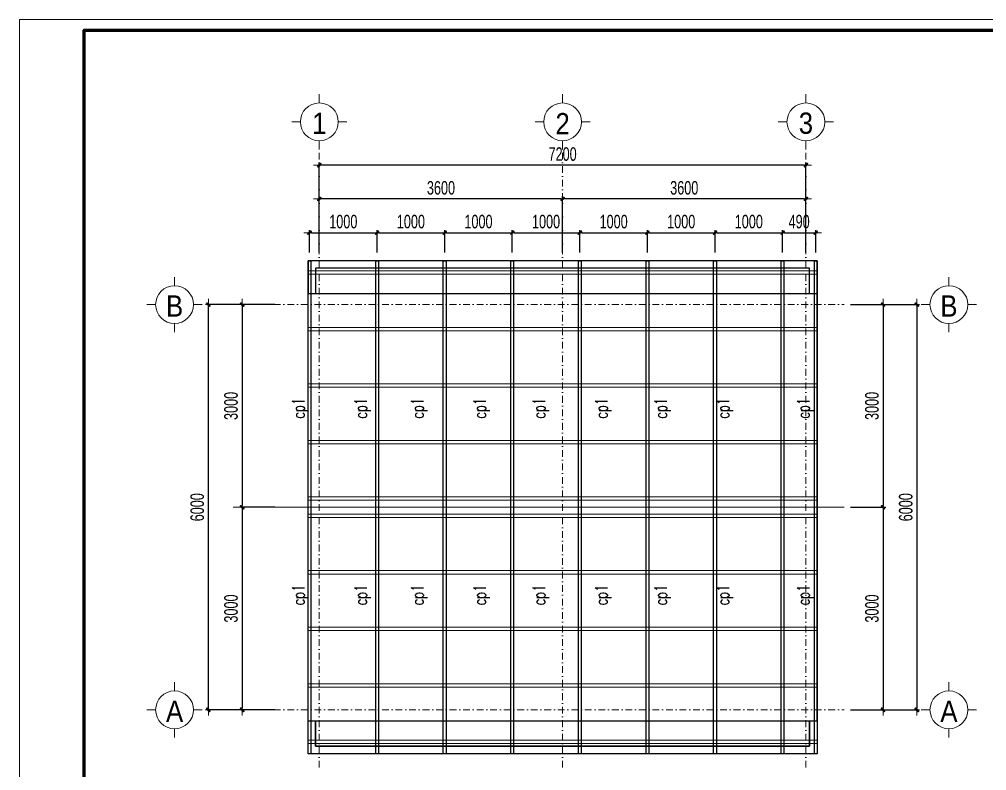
# Model space of a CAD drawing. Header units: millimetres. Extents: x -211129 to 461116, y -574633 to 115.
# Drawn here: x 204916 to 219230, y -542816 to -531691 of the extents above; entities that cross this region are included whole.
import ezdxf
from ezdxf.enums import TextEntityAlignment as Align

# ---------------------------------------------------------------- set-up
doc = ezdxf.new("R2010")
doc.units = ezdxf.units.MM
doc.header["$MEASUREMENT"] = 0
doc.header["$PDMODE"] = 32
doc.linetypes.add('DASHDOT', pattern=[1, 0.5, -0.25, 0, -0.25])
doc.layers.get('Defpoints').update_dxf_attribs({"color": 1})
for name, color, linetype, lineweight in [('Khungten_LCDI', 7, 'Continuous', 5), ('LC Dim', 8, 'Continuous', 18), ('LC ISO', 153, 'Continuous', 13), ('LC Net dam 1', 30, 'Continuous', 30), ('LC Net manh', 133, 'Continuous', 5), ('LC Net thay', 63, 'Continuous', 25), ('LC Net truc', 79, 'DASHDOT', 13), ('LC Text1', 3, 'Continuous', 20), ('LC Text2', 7, 'Continuous', 25)]:
    doc.layers.add(name, color=color, linetype=linetype, lineweight=lineweight)
doc.styles.add('HOATBIF', font='hoatbif.shx', dxfattribs={"width": 0.7})
doc.styles.add('Khungten', font='VHAVAN.TTF', dxfattribs={"width": 0.9, "height": 5000})
doc.styles.add('LC 1', font='VHAVANB.TTF')
doc.styles.add('LC 3', font='vnsimli.shx', dxfattribs={"width": 0.75})
doc.styles.add('Title', font='VHBLACK.TTF', dxfattribs={"width": 0.8})
doc.dimstyles.new('DIM CHUAN', dxfattribs={"dimscale": 60, "dimtxt": 2.5, "dimasz": 0.35, "dimexe": 0.5, "dimexo": 0, "dimgap": 0.8, "dimtad": 1, "dimdec": 0, "dimzin": 0, "dimdsep": 46, "dimtxsty": 'HOATBIF', "dimblk1": 'DOT', "dimblk2": 'DOT', "dimsah": 1, "dimcen": -1, "dimdle": 1, "dimclrd": 256, "dimclre": 256, "dimclrt": 4, "dimadec": 3, "dimazin": 2, "dimtfac": 0.333333, "dimtdec": 0, "dimtix": 1, "dimtmove": 2, "dimatfit": 3, "dimldrblk": 'DOT', "dimfxl": 1, "dimtvp": 0.833333, "dimtolj": 1, "dimtzin": 0, "dimarcsym": 0})

# ---------------------------------------------------------------- blocks, each defined once
blk = doc.blocks.new('lcdi fix')
at = {"layer": 'Defpoints', "lineweight": 0}
blk.add_lwpolyline([(-1200, -14850), (-1200, 14850), (40800, 14850), (40800, -14850)], close=True, dxfattribs=at)
at = {"layer": 'Khungten_LCDI', "color": 5, "lineweight": 60}
blk.add_lwpolyline([(0, -14650), (0, 14650), (40600, 14650), (40600, -14650)], close=True, dxfattribs=at)
at = {"color": 7, "style": 'Khungten', "width": 0.8}
for tag, p in [('REVISION', (39499, -10746)), ('NGAYHT', (39546, -11609))]:
    blk.add_attdef(tag, text='', height=200, dxfattribs=at).set_placement(p, align=Align.CENTER)
at = {"layer": 'LC Text1', "color": 3, "style": 'LC 1', "width": 1.834006}
for tag, p, p2 in [('TENBANVE1', (36913, -8886), (40339, -8886)), ('TENBANVE2', (36913, -9562), (40339, -9562))]:
    blk.add_attdef(tag, text='', height=250, dxfattribs=at).set_placement(p, p2, align=Align.FIT)
at = {"layer": 'LC Text1', "style": 'Title', "width": 0.7}
blk.add_attdef('SOBANVE', text='', height=250, dxfattribs=at).set_placement((39562, -13896), align=Align.CENTER)
blk = doc.blocks.new('DOT')
at = {"layer": 'LC Dim'}
blk.add_line((-3, 0), (3, 0), dxfattribs=at)
at = {"layer": 'LC Dim', "color": 4}
blk.add_line((-1, -1), (1, 1), dxfattribs=at)
blk.add_lwpolyline([(0.5, 1), (-1, -0.5), (-0.5, -1), (1, 0.5)], close=True, dxfattribs=at)
blk = doc.blocks.new('*D953')
at = {"layer": 'Defpoints', "color": 0, "ltscale": 250, "transparency": 16777216}
for p in [(212955, -534351), (212955, -535145), (216555, -535145)]:
    blk.add_point(p, dxfattribs=at)
at = {"layer": 'LC Dim', "lineweight": -2, "ltscale": 250, "transparency": 16777216}
for p, q in [((212955, -535145), (212955, -534311)), ((216555, -535145), (216555, -534311)), ((216527, -534351), (212983, -534351))]:
    blk.add_line(p, q, dxfattribs=at)
at = {"layer": 'LC Dim', "lineweight": -2, "ltscale": 250, "transparency": 16777216, "xscale": 28, "yscale": 28, "zscale": 28, "rotation": 180}
blk.add_blockref('DOT', (212955, -534351), dxfattribs=at)
at = {"layer": 'LC Dim', "lineweight": -2, "ltscale": 250, "transparency": 16777216, "xscale": 28, "yscale": 28, "zscale": 28}
blk.add_blockref('DOT', (216555, -534351), dxfattribs=at)
at = {"layer": 'LC Dim', "color": 4, "ltscale": 250, "transparency": 16777216, "insert": (214755, -534187), "char_height": 200, "attachment_point": 5, "style": 'HOATBIF'}
blk.add_mtext('\\A1;3600', dxfattribs=at)
blk = doc.blocks.new('_Dot')
at = {"color": 0, "linetype": 'ByBlock', "lineweight": -2}
blk.add_line((-0.5, 0), (-1, 0), dxfattribs=at)
at = {"color": 0, "linetype": 'ByBlock', "const_width": 0.5}
blk.add_lwpolyline([(-0.25, 0, 1), (0.25, 0, 1)], format="xyb", close=True, dxfattribs=at)
blk = doc.blocks.new('*D954')
at = {"layer": 'Defpoints', "color": 0, "ltscale": 2, "transparency": 16777216}
for p in [(209355, -534351), (209355, -535145), (212955, -535145)]:
    blk.add_point(p, dxfattribs=at)
at = {"layer": 'LC Dim', "lineweight": -2, "ltscale": 2, "transparency": 16777216}
for p, q in [((209355, -535145), (209355, -534311)), ((212955, -535145), (212955, -534311)), ((212927, -534351), (209383, -534351))]:
    blk.add_line(p, q, dxfattribs=at)
at = {"layer": 'LC Dim', "lineweight": -2, "ltscale": 2, "transparency": 16777216, "xscale": 28, "yscale": 28, "zscale": 28, "rotation": 180}
blk.add_blockref('DOT', (209355, -534351), dxfattribs=at)
at = {"layer": 'LC Dim', "lineweight": -2, "ltscale": 2, "transparency": 16777216, "xscale": 28, "yscale": 28, "zscale": 28}
blk.add_blockref('DOT', (212955, -534351), dxfattribs=at)
at = {"layer": 'LC Dim', "color": 4, "ltscale": 2, "transparency": 16777216, "insert": (211155, -534187), "char_height": 200, "attachment_point": 5, "style": 'HOATBIF'}
blk.add_mtext('\\A1;3600', dxfattribs=at)
blk = doc.blocks.new('*D955')
at = {"layer": 'Defpoints', "color": 0, "ltscale": 2, "transparency": 16777216}
for p in [(209355, -533851), (209355, -535145), (216555, -535145)]:
    blk.add_point(p, dxfattribs=at)
at = {"layer": 'LC Dim', "lineweight": -2, "ltscale": 2, "transparency": 16777216}
for p, q in [((209355, -535145), (209355, -533811)), ((216527, -533851), (209383, -533851)), ((216555, -535145), (216555, -533811))]:
    blk.add_line(p, q, dxfattribs=at)
at = {"layer": 'LC Dim', "lineweight": -2, "ltscale": 2, "transparency": 16777216, "xscale": 28, "yscale": 28, "zscale": 28, "rotation": 180}
blk.add_blockref('DOT', (209355, -533851), dxfattribs=at)
at = {"layer": 'LC Dim', "lineweight": -2, "ltscale": 2, "transparency": 16777216, "xscale": 28, "yscale": 28, "zscale": 28}
blk.add_blockref('DOT', (216555, -533851), dxfattribs=at)
at = {"layer": 'LC Dim', "color": 4, "ltscale": 2, "transparency": 16777216, "insert": (212955, -533687), "char_height": 200, "attachment_point": 5, "style": 'HOATBIF'}
blk.add_mtext('\\A1;7200', dxfattribs=at)
blk = doc.blocks.new('*D956')
at = {"layer": 'Defpoints', "color": 0, "ltscale": 2, "transparency": 16777216}
for p in [(217215, -535915), (217215, -541915), (218197, -541915)]:
    blk.add_point(p, dxfattribs=at)
at = {"layer": 'LC Dim', "lineweight": -2, "ltscale": 2, "transparency": 16777216}
for p, q in [((217215, -535915), (218237, -535915)), ((218197, -535943), (218197, -541887)), ((217215, -541915), (218237, -541915))]:
    blk.add_line(p, q, dxfattribs=at)
at = {"layer": 'LC Dim', "lineweight": -2, "ltscale": 2, "transparency": 16777216, "xscale": 28, "yscale": 28, "zscale": 28}
for p, rotation in [((218197, -535915), 90), ((218197, -541915), 270)]:
    blk.add_blockref('DOT', p, dxfattribs=dict(at, rotation=rotation))
at = {"layer": 'LC Dim', "color": 4, "ltscale": 2, "transparency": 16777216, "insert": (218033, -538915), "char_height": 200, "attachment_point": 5, "rotation": 90, "style": 'HOATBIF'}
blk.add_mtext('\\A1;6000', dxfattribs=at)
blk = doc.blocks.new('*D957')
at = {"layer": 'Defpoints', "color": 0, "ltscale": 2, "transparency": 16777216}
for p in [(207713, -535915), (208695, -535915), (208695, -541915)]:
    blk.add_point(p, dxfattribs=at)
at = {"layer": 'LC Dim', "lineweight": -2, "ltscale": 2, "transparency": 16777216}
for p, q in [((208695, -535915), (207673, -535915)), ((207713, -541887), (207713, -535943)), ((208695, -541915), (207673, -541915))]:
    blk.add_line(p, q, dxfattribs=at)
at = {"layer": 'LC Dim', "lineweight": -2, "ltscale": 2, "transparency": 16777216, "xscale": 28, "yscale": 28, "zscale": 28}
for p, rotation in [((207713, -535915), 90), ((207713, -541915), 270)]:
    blk.add_blockref('DOT', p, dxfattribs=dict(at, rotation=rotation))
at = {"layer": 'LC Dim', "color": 4, "ltscale": 2, "transparency": 16777216, "insert": (207549, -538915), "char_height": 200, "attachment_point": 5, "rotation": 90, "style": 'HOATBIF'}
blk.add_mtext('\\A1;6000', dxfattribs=at)
blk = doc.blocks.new('TTRUC')
at = {"layer": 'LC ISO'}
for p, q in [((0, 6.95), (0, 10.13)), ((-6.95, 0), (-10.13, 0)), ((6.95, 0), (10.13, 0)), ((0, -6.95), (0, -10.13))]:
    blk.add_line(p, q, dxfattribs=at)
at = {"layer": 'LC Net manh'}
blk.add_circle((0, 0), 6.95, dxfattribs=at)
blk = doc.blocks.new('*D958')
at = {"layer": 'Defpoints', "color": 0, "ltscale": 2, "transparency": 16777216}
for p in [(208695, -535915), (208213, -538915), (208695, -538915)]:
    blk.add_point(p, dxfattribs=at)
at = {"layer": 'LC Dim', "lineweight": -2, "ltscale": 2, "transparency": 16777216}
for p, q in [((208695, -535915), (208173, -535915)), ((208213, -535943), (208213, -538887)), ((208695, -538915), (208173, -538915))]:
    blk.add_line(p, q, dxfattribs=at)
at = {"layer": 'LC Dim', "lineweight": -2, "ltscale": 2, "transparency": 16777216, "xscale": 28, "yscale": 28, "zscale": 28}
for p, rotation in [((208213, -535915), 90), ((208213, -538915), 270)]:
    blk.add_blockref('DOT', p, dxfattribs=dict(at, rotation=rotation))
at = {"layer": 'LC Dim', "color": 4, "ltscale": 2, "transparency": 16777216, "insert": (208049, -537415), "char_height": 200, "attachment_point": 5, "rotation": 90, "style": 'HOATBIF'}
blk.add_mtext('\\A1;3000', dxfattribs=at)
blk = doc.blocks.new('*D959')
at = {"layer": 'Defpoints', "color": 0, "ltscale": 2, "transparency": 16777216}
for p in [(208695, -538915), (208213, -541915), (208696, -541915)]:
    blk.add_point(p, dxfattribs=at)
at = {"layer": 'LC Dim', "lineweight": -2, "ltscale": 2, "transparency": 16777216}
for p, q in [((208695, -538915), (208173, -538915)), ((208213, -538943), (208213, -541887)), ((208696, -541915), (208173, -541915))]:
    blk.add_line(p, q, dxfattribs=at)
at = {"layer": 'LC Dim', "lineweight": -2, "ltscale": 2, "transparency": 16777216, "xscale": 28, "yscale": 28, "zscale": 28}
for p, rotation in [((208213, -538915), 90), ((208213, -541915), 270)]:
    blk.add_blockref('DOT', p, dxfattribs=dict(at, rotation=rotation))
at = {"layer": 'LC Dim', "color": 4, "ltscale": 2, "transparency": 16777216, "insert": (208049, -540415), "char_height": 200, "attachment_point": 5, "rotation": 90, "style": 'HOATBIF'}
blk.add_mtext('\\A1;3000', dxfattribs=at)
blk = doc.blocks.new('*U725')
at = {"layer": 'LC ISO', "ltscale": 2}
blk.add_lwpolyline([(3765, 25), (-3765, 25), (-3765, -25), (3765, -25)], close=True, dxfattribs=at)
blk = doc.blocks.new('*U726')
at = {"layer": 'LC Text2', "color": 0, "linetype": 'ByBlock', "lineweight": -2, "transparency": 16777216}
for p in [(0, 0), (0, -837), (0, -1674), (0, -2511), (0, -3348)]:
    blk.add_blockref('*U725', p, dxfattribs=at)
blk = doc.blocks.new('*U727')
at = {"layer": 'LC ISO', "ltscale": 2}
blk.add_lwpolyline([(3765, 25), (-3765, 25), (-3765, -25), (3765, -25)], close=True, dxfattribs=at)
blk = doc.blocks.new('*U728')
at = {"layer": 'LC Text2', "color": 0, "linetype": 'ByBlock', "lineweight": -2, "transparency": 16777216}
for p in [(0, 0), (0, -837), (0, -1674), (0, -2511), (0, -3348)]:
    blk.add_blockref('*U727', p, dxfattribs=at)
blk = doc.blocks.new('*U729')
at = {"layer": 'LC Net thay', "ltscale": 2}
blk.add_lwpolyline([(20, 3650), (20, -3650), (-20, -3650), (-20, 3650)], close=True, dxfattribs=at)
blk = doc.blocks.new('*U730')
at = {"layer": 'LC Net dam 1', "color": 0, "linetype": 'ByBlock', "lineweight": -2, "transparency": 16777216}
for p in [(0, 0), (1000, 0), (2000, 0), (3000, 0), (4000, 0), (5000, 0), (6000, 0), (7000, 0)]:
    blk.add_blockref('*U729', p, dxfattribs=at)
blk = doc.blocks.new('*D960')
at = {"layer": 'Defpoints', "color": 0, "ltscale": 2, "transparency": 16777216}
for p in [(217215, -535915), (217215, -538915), (217697, -538915)]:
    blk.add_point(p, dxfattribs=at)
at = {"layer": 'LC Dim', "lineweight": -2, "ltscale": 2, "transparency": 16777216}
for p, q in [((217215, -535915), (217737, -535915)), ((217697, -535943), (217697, -538887)), ((217215, -538915), (217737, -538915))]:
    blk.add_line(p, q, dxfattribs=at)
at = {"layer": 'LC Dim', "lineweight": -2, "ltscale": 2, "transparency": 16777216, "xscale": 28, "yscale": 28, "zscale": 28}
for p, rotation in [((217697, -535915), 90), ((217697, -538915), 270)]:
    blk.add_blockref('DOT', p, dxfattribs=dict(at, rotation=rotation))
at = {"layer": 'LC Dim', "color": 4, "ltscale": 2, "transparency": 16777216, "insert": (217533, -537415), "char_height": 200, "attachment_point": 5, "rotation": 90, "style": 'HOATBIF'}
blk.add_mtext('\\A1;3000', dxfattribs=at)
blk = doc.blocks.new('*D961')
at = {"layer": 'Defpoints', "color": 0, "ltscale": 2, "transparency": 16777216}
for p in [(217215, -538915), (217214, -541915), (217697, -541915)]:
    blk.add_point(p, dxfattribs=at)
at = {"layer": 'LC Dim', "lineweight": -2, "ltscale": 2, "transparency": 16777216}
for p, q in [((217215, -538915), (217737, -538915)), ((217697, -538943), (217697, -541887)), ((217214, -541915), (217737, -541915))]:
    blk.add_line(p, q, dxfattribs=at)
at = {"layer": 'LC Dim', "lineweight": -2, "ltscale": 2, "transparency": 16777216, "xscale": 28, "yscale": 28, "zscale": 28}
for p, rotation in [((217697, -538915), 90), ((217697, -541915), 270)]:
    blk.add_blockref('DOT', p, dxfattribs=dict(at, rotation=rotation))
at = {"layer": 'LC Dim', "color": 4, "ltscale": 2, "transparency": 16777216, "insert": (217533, -540415), "char_height": 200, "attachment_point": 5, "rotation": 90, "style": 'HOATBIF'}
blk.add_mtext('\\A1;3000', dxfattribs=at)
blk = doc.blocks.new('*D1009')
at = {"layer": 'Defpoints', "color": 0, "ltscale": 2, "transparency": 16777216}
for p in [(210210, -534851), (209210, -535145), (210210, -535145)]:
    blk.add_point(p, dxfattribs=at)
at = {"layer": 'LC Dim', "lineweight": -2, "ltscale": 2, "transparency": 16777216}
for p, q in [((209210, -535145), (209210, -534811)), ((209238, -534851), (210182, -534851)), ((210210, -535145), (210210, -534811))]:
    blk.add_line(p, q, dxfattribs=at)
at = {"layer": 'LC Dim', "lineweight": -2, "ltscale": 2, "transparency": 16777216, "xscale": 28, "yscale": 28, "zscale": 28, "rotation": 180}
blk.add_blockref('DOT', (209210, -534851), dxfattribs=at)
at = {"layer": 'LC Dim', "lineweight": -2, "ltscale": 2, "transparency": 16777216, "xscale": 28, "yscale": 28, "zscale": 28}
blk.add_blockref('DOT', (210210, -534851), dxfattribs=at)
at = {"layer": 'LC Dim', "color": 4, "ltscale": 2, "transparency": 16777216, "insert": (209710, -534687), "char_height": 200, "attachment_point": 5, "style": 'HOATBIF'}
blk.add_mtext('\\A1;1000', dxfattribs=at)
blk = doc.blocks.new('*D1010')
at = {"layer": 'Defpoints', "color": 0, "ltscale": 250, "transparency": 16777216}
for p in [(211210, -534851), (210210, -535145), (211210, -535145)]:
    blk.add_point(p, dxfattribs=at)
at = {"layer": 'LC Dim', "lineweight": -2, "ltscale": 250, "transparency": 16777216}
for p, q in [((210210, -535145), (210210, -534811)), ((210238, -534851), (211182, -534851)), ((211210, -535145), (211210, -534811))]:
    blk.add_line(p, q, dxfattribs=at)
at = {"layer": 'LC Dim', "lineweight": -2, "ltscale": 250, "transparency": 16777216, "xscale": 28, "yscale": 28, "zscale": 28, "rotation": 180}
blk.add_blockref('DOT', (210210, -534851), dxfattribs=at)
at = {"layer": 'LC Dim', "lineweight": -2, "ltscale": 250, "transparency": 16777216, "xscale": 28, "yscale": 28, "zscale": 28}
blk.add_blockref('DOT', (211210, -534851), dxfattribs=at)
at = {"layer": 'LC Dim', "color": 4, "ltscale": 250, "transparency": 16777216, "insert": (210710, -534687), "char_height": 200, "attachment_point": 5, "style": 'HOATBIF'}
blk.add_mtext('\\A1;1000', dxfattribs=at)
blk = doc.blocks.new('*D1011')
at = {"layer": 'Defpoints', "color": 0, "ltscale": 250, "transparency": 16777216}
for p in [(212210, -534851), (211210, -535145), (212210, -535145)]:
    blk.add_point(p, dxfattribs=at)
at = {"layer": 'LC Dim', "lineweight": -2, "ltscale": 250, "transparency": 16777216}
for p, q in [((211210, -535145), (211210, -534811)), ((211238, -534851), (212182, -534851)), ((212210, -535145), (212210, -534811))]:
    blk.add_line(p, q, dxfattribs=at)
at = {"layer": 'LC Dim', "lineweight": -2, "ltscale": 250, "transparency": 16777216, "xscale": 28, "yscale": 28, "zscale": 28, "rotation": 180}
blk.add_blockref('DOT', (211210, -534851), dxfattribs=at)
at = {"layer": 'LC Dim', "lineweight": -2, "ltscale": 250, "transparency": 16777216, "xscale": 28, "yscale": 28, "zscale": 28}
blk.add_blockref('DOT', (212210, -534851), dxfattribs=at)
at = {"layer": 'LC Dim', "color": 4, "ltscale": 250, "transparency": 16777216, "insert": (211710, -534687), "char_height": 200, "attachment_point": 5, "style": 'HOATBIF'}
blk.add_mtext('\\A1;1000', dxfattribs=at)
blk = doc.blocks.new('*D1012')
at = {"layer": 'Defpoints', "color": 0, "ltscale": 250, "transparency": 16777216}
for p in [(213210, -534851), (212210, -535145), (213210, -535145)]:
    blk.add_point(p, dxfattribs=at)
at = {"layer": 'LC Dim', "lineweight": -2, "ltscale": 250, "transparency": 16777216}
for p, q in [((212210, -535145), (212210, -534811)), ((212238, -534851), (213182, -534851)), ((213210, -535145), (213210, -534811))]:
    blk.add_line(p, q, dxfattribs=at)
at = {"layer": 'LC Dim', "lineweight": -2, "ltscale": 250, "transparency": 16777216, "xscale": 28, "yscale": 28, "zscale": 28, "rotation": 180}
blk.add_blockref('DOT', (212210, -534851), dxfattribs=at)
at = {"layer": 'LC Dim', "lineweight": -2, "ltscale": 250, "transparency": 16777216, "xscale": 28, "yscale": 28, "zscale": 28}
blk.add_blockref('DOT', (213210, -534851), dxfattribs=at)
at = {"layer": 'LC Dim', "color": 4, "ltscale": 250, "transparency": 16777216, "insert": (212710, -534687), "char_height": 200, "attachment_point": 5, "style": 'HOATBIF'}
blk.add_mtext('\\A1;1000', dxfattribs=at)
blk = doc.blocks.new('*D1013')
at = {"layer": 'Defpoints', "color": 0, "ltscale": 250, "transparency": 16777216}
for p in [(214210, -534851), (213210, -535145), (214210, -535145)]:
    blk.add_point(p, dxfattribs=at)
at = {"layer": 'LC Dim', "lineweight": -2, "ltscale": 250, "transparency": 16777216}
for p, q in [((213210, -535145), (213210, -534811)), ((213238, -534851), (214182, -534851)), ((214210, -535145), (214210, -534811))]:
    blk.add_line(p, q, dxfattribs=at)
at = {"layer": 'LC Dim', "lineweight": -2, "ltscale": 250, "transparency": 16777216, "xscale": 28, "yscale": 28, "zscale": 28, "rotation": 180}
blk.add_blockref('DOT', (213210, -534851), dxfattribs=at)
at = {"layer": 'LC Dim', "lineweight": -2, "ltscale": 250, "transparency": 16777216, "xscale": 28, "yscale": 28, "zscale": 28}
blk.add_blockref('DOT', (214210, -534851), dxfattribs=at)
at = {"layer": 'LC Dim', "color": 4, "ltscale": 250, "transparency": 16777216, "insert": (213710, -534687), "char_height": 200, "attachment_point": 5, "style": 'HOATBIF'}
blk.add_mtext('\\A1;1000', dxfattribs=at)
blk = doc.blocks.new('*D1014')
at = {"layer": 'Defpoints', "color": 0, "ltscale": 250, "transparency": 16777216}
for p in [(215210, -534851), (214210, -535145), (215210, -535145)]:
    blk.add_point(p, dxfattribs=at)
at = {"layer": 'LC Dim', "lineweight": -2, "ltscale": 250, "transparency": 16777216}
for p, q in [((214210, -535145), (214210, -534811)), ((214238, -534851), (215182, -534851)), ((215210, -535145), (215210, -534811))]:
    blk.add_line(p, q, dxfattribs=at)
at = {"layer": 'LC Dim', "lineweight": -2, "ltscale": 250, "transparency": 16777216, "xscale": 28, "yscale": 28, "zscale": 28, "rotation": 180}
blk.add_blockref('DOT', (214210, -534851), dxfattribs=at)
at = {"layer": 'LC Dim', "lineweight": -2, "ltscale": 250, "transparency": 16777216, "xscale": 28, "yscale": 28, "zscale": 28}
blk.add_blockref('DOT', (215210, -534851), dxfattribs=at)
at = {"layer": 'LC Dim', "color": 4, "ltscale": 250, "transparency": 16777216, "insert": (214710, -534687), "char_height": 200, "attachment_point": 5, "style": 'HOATBIF'}
blk.add_mtext('\\A1;1000', dxfattribs=at)
blk = doc.blocks.new('*D1015')
at = {"layer": 'Defpoints', "color": 0, "ltscale": 250, "transparency": 16777216}
for p in [(216210, -534851), (215210, -535145), (216210, -535145)]:
    blk.add_point(p, dxfattribs=at)
at = {"layer": 'LC Dim', "lineweight": -2, "ltscale": 250, "transparency": 16777216}
for p, q in [((215210, -535145), (215210, -534811)), ((215238, -534851), (216182, -534851)), ((216210, -535145), (216210, -534811))]:
    blk.add_line(p, q, dxfattribs=at)
at = {"layer": 'LC Dim', "lineweight": -2, "ltscale": 250, "transparency": 16777216, "xscale": 28, "yscale": 28, "zscale": 28, "rotation": 180}
blk.add_blockref('DOT', (215210, -534851), dxfattribs=at)
at = {"layer": 'LC Dim', "lineweight": -2, "ltscale": 250, "transparency": 16777216, "xscale": 28, "yscale": 28, "zscale": 28}
blk.add_blockref('DOT', (216210, -534851), dxfattribs=at)
at = {"layer": 'LC Dim', "color": 4, "ltscale": 250, "transparency": 16777216, "insert": (215710, -534687), "char_height": 200, "attachment_point": 5, "style": 'HOATBIF'}
blk.add_mtext('\\A1;1000', dxfattribs=at)
blk = doc.blocks.new('*D1016')
at = {"layer": 'Defpoints', "color": 0, "ltscale": 250, "transparency": 16777216}
for p in [(216700, -534851), (216210, -535145), (216700, -535145)]:
    blk.add_point(p, dxfattribs=at)
at = {"layer": 'LC Dim', "lineweight": -2, "ltscale": 250, "transparency": 16777216}
for p, q in [((216210, -535145), (216210, -534811)), ((216238, -534851), (216672, -534851)), ((216700, -535145), (216700, -534811))]:
    blk.add_line(p, q, dxfattribs=at)
at = {"layer": 'LC Dim', "lineweight": -2, "ltscale": 250, "transparency": 16777216, "xscale": 28, "yscale": 28, "zscale": 28, "rotation": 180}
blk.add_blockref('DOT', (216210, -534851), dxfattribs=at)
at = {"layer": 'LC Dim', "lineweight": -2, "ltscale": 250, "transparency": 16777216, "xscale": 28, "yscale": 28, "zscale": 28}
blk.add_blockref('DOT', (216700, -534851), dxfattribs=at)
at = {"layer": 'LC Dim', "color": 4, "ltscale": 250, "transparency": 16777216, "insert": (216455, -534687), "char_height": 200, "attachment_point": 5, "style": 'HOATBIF'}
blk.add_mtext('\\A1;490', dxfattribs=at)

msp = doc.modelspace()

# ---------------------------------------------------------------- linework, layer by layer
at = {"layer": 'LC Dim', "ltscale": 2}
msp.add_line((208082.1, -538914.9), (217121.6, -538914.9), dxfattribs=at)
at = {"layer": 'LC Net thay', "ltscale": 500}
for p, q in [((209190, -542079.9), (209190, -535749.9)), ((209190, -535749.9), (216720, -535749.9)), ((216720, -542079.9), (216720, -535749.9)), ((209190, -542079.9), (216720, -542079.9))]:
    msp.add_line(p, q, dxfattribs=at)
for points in [[(216720, -535749.9), (216720, -535264.9), (209190, -535264.9), (209190, -535749.9)], [(216610, -535749.9), (216610, -535374.9), (209300, -535374.9), (209300, -535749.9)], [(216720, -542079.9), (216720, -542564.9), (209190, -542564.9), (209190, -542079.9)], [(216610, -542079.9), (216610, -542454.9), (209300, -542454.9), (209300, -542079.9)], [(209300, -542079.9), (209300, -542454.9), (216610, -542454.9), (216610, -542079.9)]]:
    msp.add_lwpolyline(points, dxfattribs=at)
at = {"layer": 'LC Net thay', "ltscale": 2}
msp.add_lwpolyline([(216720, -535264.9), (216720, -542564.9), (216680, -542564.9), (216680, -535264.9)], close=True, dxfattribs=at)
at = {"layer": 'LC Net truc', "ltscale": 200}
for p, q in [((209355, -542770.1), (209355, -533618)), ((212955, -542770.1), (212955, -533618)), ((216555, -542770.1), (216555, -533618)), ((208082.1, -535914.9), (217121.6, -535914.9)), ((208082.1, -541914.9), (217121.6, -541914.9))]:
    msp.add_line(p, q, dxfattribs=at)

# ---------------------------------------------------------------- block references
at = {"layer": 'LC ISO', "xscale": -40.31376784078886, "yscale": 40.31376784078886, "zscale": 40.31376784078886, "rotation": 180.0000000000055}
for p in [(209355, -533209.6), (212955, -533209.6), (216555, -533209.6), (207213.3, -535914.9), (218671.3, -535914.9), (207213.3, -541914.9), (218671.3, -541914.9)]:
    msp.add_blockref('TTRUC', p, dxfattribs=at)
at = {"layer": 'LC Net dam 1'}
msp.add_blockref('*U730', (209210, -538914.9), dxfattribs=at)
at = {"layer": 'LC Net thay', "xscale": 0.8, "yscale": 0.8, "zscale": 0.8}
msp.add_blockref('lcdi fix', (205876.3, -543571.2), dxfattribs=at)
at = {"layer": 'LC Text2', "xscale": -1, "rotation": 180.0000000000622}
msp.add_blockref('*U728', (212955, -538787.9), dxfattribs=at)
at = {"layer": 'LC Text2'}
msp.add_blockref('*U726', (212955, -539041.9), dxfattribs=at)

# ---------------------------------------------------------------- texts
at = {"layer": 'LC Text1', "ltscale": 0.2, "style": 'LC 1', "width": 0.9}
for s, p in [('1', (209355, -533482.9)), ('2', (212955, -533488.9)), ('3', (216555, -533481.2)), ('B', (207213.3, -536188.3)), ('B', (218671.3, -536188.3)), ('A', (207213.3, -542188.3)), ('A', (218671.3, -542188.3))]:
    msp.add_text(s, height=315.7, dxfattribs=at).set_placement(p, align=Align.BOTTOM_CENTER)
at = {"layer": 'LC Text1', "color": 3, "style": 'LC 3', "width": 0.7}
for p in [(209136.7, -537603.9), (210057.7, -537603.9), (210896.7, -537603.9), (211817.7, -537603.9), (212696.7, -537603.9), (213617.7, -537603.9), (214496.7, -537603.9), (215417.7, -537603.9), (216607.7, -537603.9), (209136.7, -540368.9), (210057.7, -540368.9), (210896.7, -540368.9), (211817.7, -540368.9), (212696.7, -540368.9), (213617.7, -540368.9), (214496.7, -540368.9), (215417.7, -540368.9), (216607.7, -540368.9)]:
    msp.add_text('cp1', height=181, rotation=90, dxfattribs=at).set_placement(p)

# ---------------------------------------------------------------- dimensions: what is measured, and where the dimension line sits
at = {"layer": 'LC Dim', "ltscale": 2}
for base, p1, p2, picture, middle in [((209355, -533851.5), (216555, -535144.9), (209355, -535144.9), '*D955', (212955, -533687.5)), ((210210, -534851.5), (209210, -535144.9), (210210, -535144.9), '*D1009', (209710, -534687.5))]:
    dim = msp.add_linear_dim(base=base, p1=p1, p2=p2, dimstyle='DIM CHUAN', override={"dimscale": 80}, dxfattribs=at)
    dim.commit()
    dim.dimension.update_dxf_attribs({"geometry": picture, "text_midpoint": middle})
for base, p1, p2, angle, picture, middle in [((209355, -534351.5), (212955, -535144.9), (209355, -535144.9), 180, '*D954', (211155, -534187.5)), ((207713, -535914.9), (208695.5, -541914.9), (208695.5, -535914.9), 90, '*D957', (207549, -538914.9)), ((208213, -538914.9), (208695.5, -535914.9), (208695.5, -538914.9), 90, '*D958', (208049, -537414.9)), ((218197.1, -541914.9), (217214.6, -535914.9), (217214.6, -541914.9), 90, '*D956', (218033.1, -538914.9)), ((217697.1, -538914.9), (217214.6, -535914.9), (217214.6, -538914.9), 90, '*D960', (217533.1, -537414.9)), ((208213, -541914.9), (208695.5, -538914.9), (208696, -541914.9), 90, '*D959', (208049, -540414.9)), ((217697.1, -541914.9), (217214.6, -538914.9), (217214.1, -541914.9), 90, '*D961', (217533.1, -540414.9))]:
    dim = msp.add_linear_dim(base=base, p1=p1, p2=p2, angle=angle, dimstyle='DIM CHUAN', override={"dimscale": 80}, dxfattribs=at)
    dim.commit()
    dim.dimension.update_dxf_attribs({"geometry": picture, "text_midpoint": middle})
at = {"layer": 'LC Dim', "ltscale": 250}
dim = msp.add_linear_dim(base=(212955, -534351.5), p1=(216555, -535144.9), p2=(212955, -535144.9), angle=180, dimstyle='DIM CHUAN', override={"dimscale": 80}, dxfattribs=at)
dim.commit()
dim.dimension.update_dxf_attribs({"geometry": '*D953', "text_midpoint": (214755, -534187.5)})
for base, p1, p2, picture, middle in [((211210, -534851.5), (210210, -535144.9), (211210, -535144.9), '*D1010', (210710, -534687.5)), ((212210, -534851.5), (211210, -535144.9), (212210, -535144.9), '*D1011', (211710, -534687.5)), ((213210, -534851.5), (212210, -535144.9), (213210, -535144.9), '*D1012', (212710, -534687.5)), ((214210, -534851.5), (213210, -535144.9), (214210, -535144.9), '*D1013', (213710, -534687.5)), ((215210, -534851.5), (214210, -535144.9), (215210, -535144.9), '*D1014', (214710, -534687.5)), ((216210, -534851.5), (215210, -535144.9), (216210, -535144.9), '*D1015', (215710, -534687.5)), ((216700, -534851.5), (216210, -535144.9), (216700, -535144.9), '*D1016', (216455, -534687.5))]:
    dim = msp.add_linear_dim(base=base, p1=p1, p2=p2, dimstyle='DIM CHUAN', override={"dimscale": 80}, dxfattribs=at)
    dim.commit()
    dim.dimension.update_dxf_attribs({"geometry": picture, "text_midpoint": middle})

doc.saveas('drawing.dxf')
